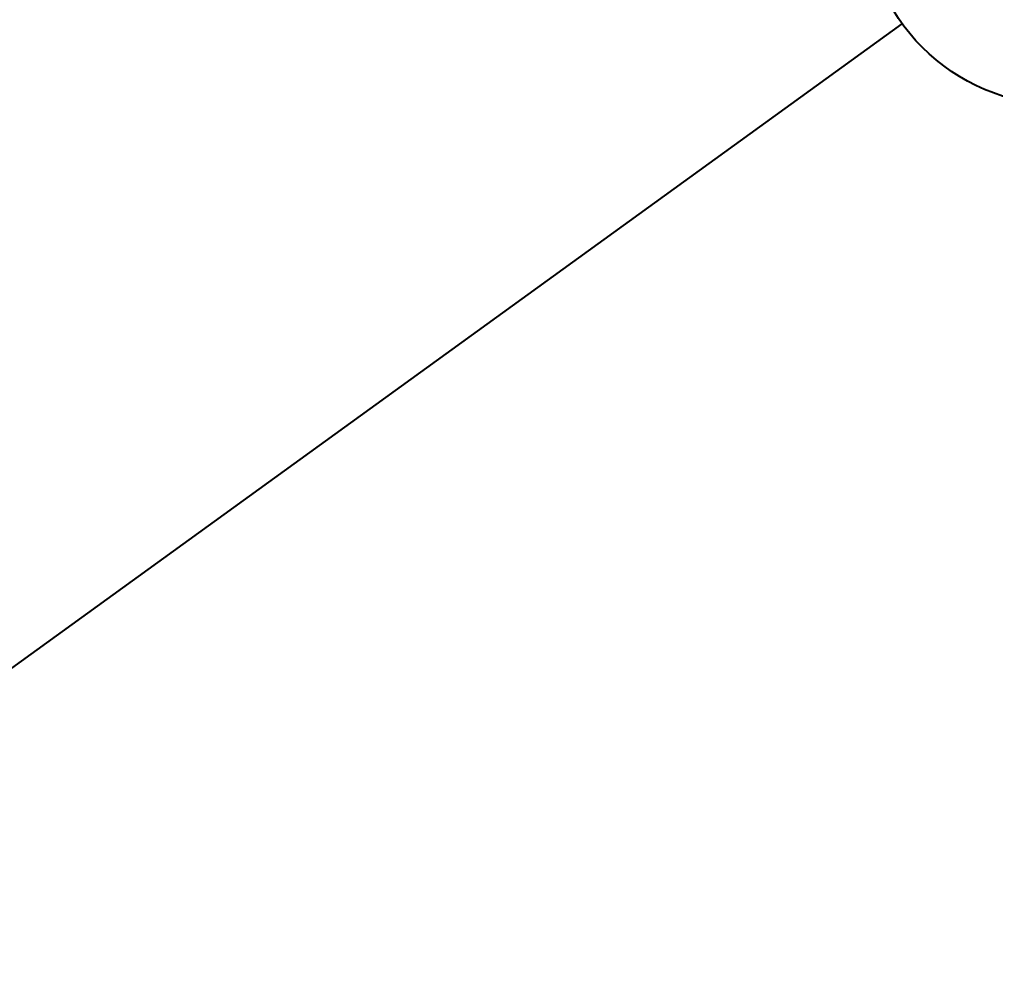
# Model space of a CAD drawing. Header units: millimetres. Extents: x 0 to 55611, y 0 to 32827.
# Drawn here: x 47139 to 47881, y 11977 to 12712 of the extents above; entities that cross this region are included whole.
import ezdxf

# ---------------------------------------------------------------- set-up
doc = ezdxf.new("R2010")
doc.units = ezdxf.units.MM
doc.header["$LTSCALE"] = 10
doc.linetypes.add('SLD-Continua', pattern=[0])
doc.layers.add('FIMSA-ACOTACIONES', color=7, linetype='SLD-Continua')
doc.styles.add('1', font='romans.shx', dxfattribs={"height": 125})
doc.styles.add('SLDTEXTSTYLE18', font='romans.shx', dxfattribs={"width": 0.75})
doc.dimstyles.new('50', dxfattribs={"dimscale": 0, "dimtxt": 125, "dimasz": 125, "dimexe": 125, "dimexo": 125, "dimgap": 50, "dimtad": 1, "dimdec": 0, "dimlfac": 49.861111, "dimzin": 1, "dimtxsty": '1', "dimcen": 2.5, "dimclrd": 1, "dimclre": 1, "dimadec": 0, "dimazin": 0, "dimtfac": 1, "dimtdec": 0, "dimtmove": 0, "dimatfit": 3, "dimfxl": 1, "dimtzin": 1, "dimarcsym": 0})

# ---------------------------------------------------------------- blocks, each defined once
blk = doc.blocks.new('SW_NOTE_0_30')
at = {"layer": 'FIMSA-ACOTACIONES', "color": 0}
blk.add_circle((120.47, 87.15), 148.69, dxfattribs=at)
at = {"layer": 'FIMSA-ACOTACIONES', "color": 0, "insert": (118.23, 146.62), "char_height": 111.125, "attachment_point": 2, "style": 'SLDTEXTSTYLE18'}
blk.add_mtext('16', dxfattribs=at)

msp = doc.modelspace()

# ---------------------------------------------------------------- block references
at = {"layer": 'FIMSA-ACOTACIONES'}
msp.add_blockref('SW_NOTE_0_30', (47809.69, 12709.03), dxfattribs=at)

# ---------------------------------------------------------------- leaders
for points in [[(46933.81, 12583.73), (47574.44, 13020.63)], [(46797.76, 11976.97), (47809.69, 12709.03)]]:
    msp.add_leader(points, dimstyle='50', override={"dimscale": 1, "dimlfac": 1})

doc.saveas('drawing.dxf')
